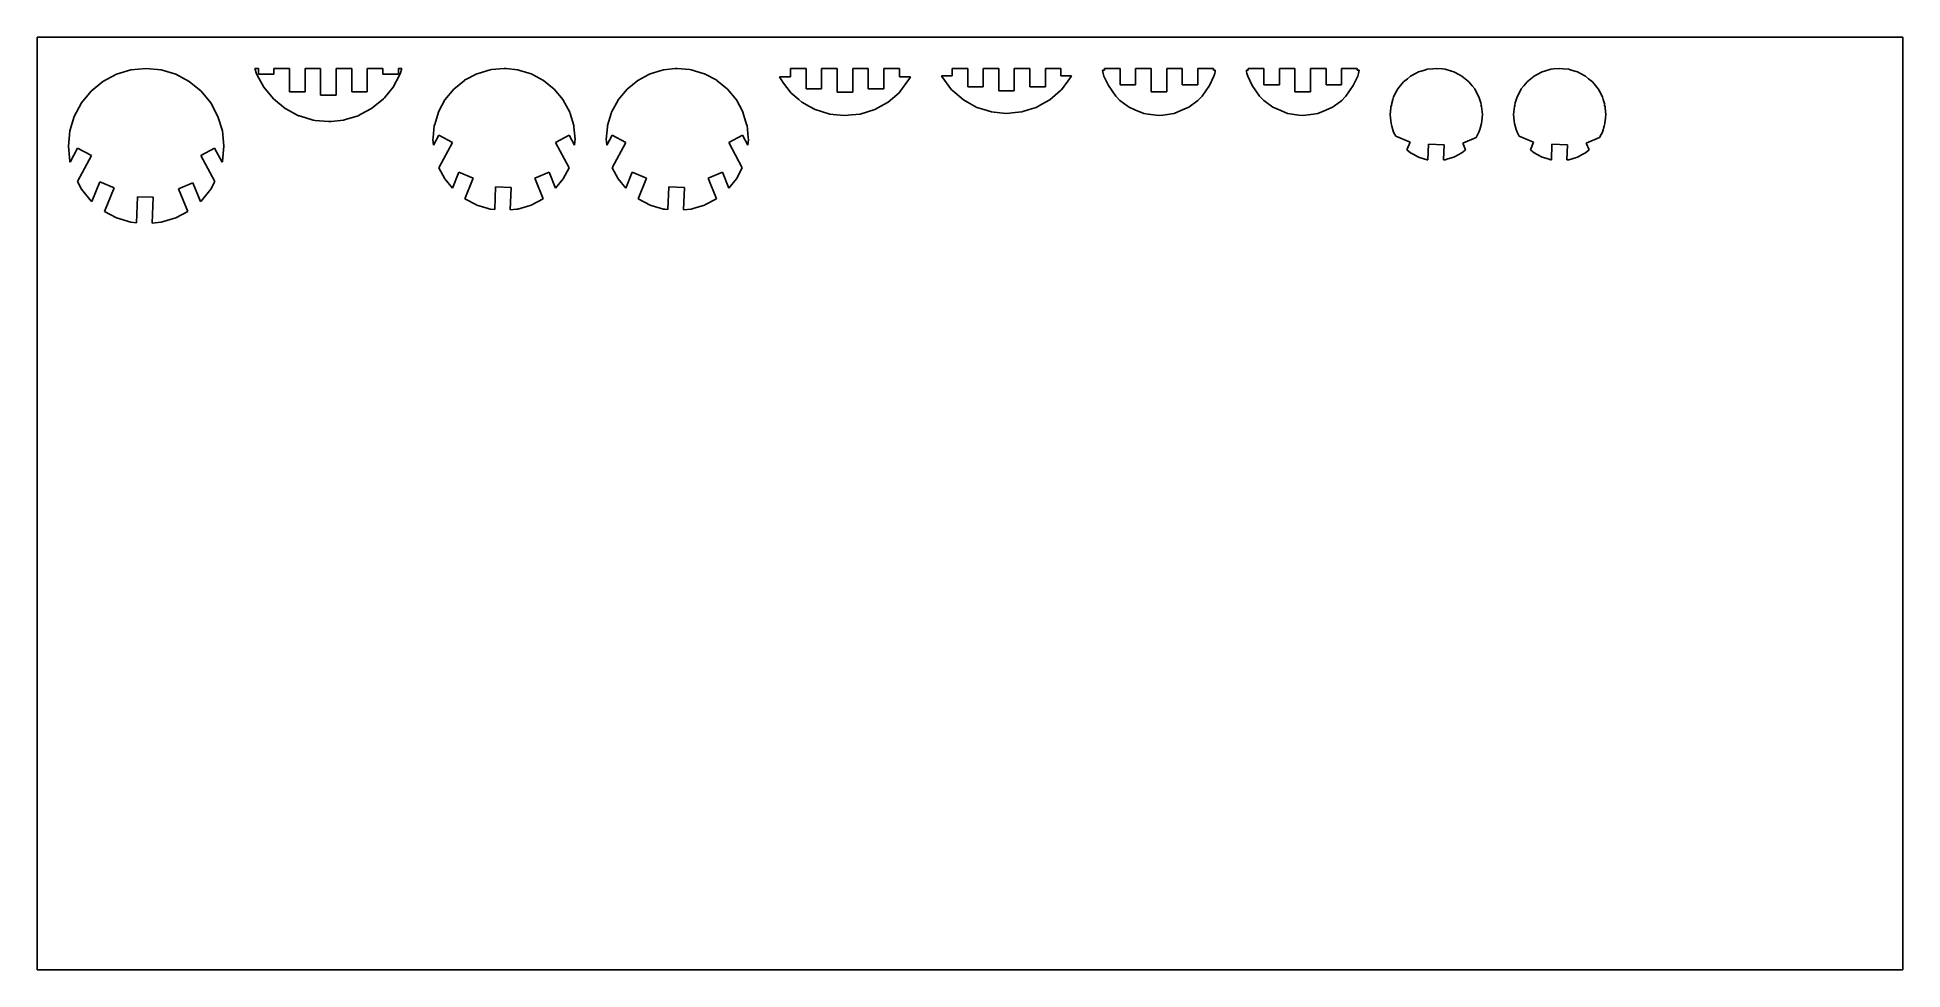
# Model space of a CAD drawing. Header units: metres. Extents: x 0 to 600, y 0 to 300.
import ezdxf

# ---------------------------------------------------------------- set-up
doc = ezdxf.new("R2010")
doc.units = ezdxf.units.M

msp = doc.modelspace()

# ---------------------------------------------------------------- linework, layer by layer
at = {"layer": 'C-1'}
for p, q in [((342.831633, 288.324399), (342.655785, 289.403029)), ((342.655785, 289.403029), (343.276066, 289.403029)), ((343.098396, 287.484469), (342.831633, 288.324399)), ((343.276066, 289.403029), (343.276066, 290)), ((343.276066, 290), (348.276066, 290)), ((348.276066, 290), (348.276066, 284.689486)), ((353.276066, 284.689486), (353.276066, 290)), ((353.276066, 290), (358.276066, 290)), ((358.276066, 290), (358.276066, 282.408875)), ((363.276066, 282.408875), (363.276066, 290)), ((363.276066, 290), (368.276066, 290)), ((368.276066, 290), (368.276066, 284.689486)), ((373.276066, 284.689486), (373.276066, 290)), ((373.276066, 290), (378.276066, 290)), ((378.276066, 290), (378.276066, 289.403029)), ((378.276066, 289.403029), (378.896347, 289.403029)), ((378.720499, 288.324399), (378.453735, 287.484469)), ((378.835457, 289.029537), (378.720499, 288.324399)), ((378.896347, 289.403029), (378.835457, 289.029537)), ((378.835457, 289.029537), (378.835457, 289.029537)), ((344.515021, 284.480346), (343.098396, 287.484469)), ((346.88681, 281.007443), (344.515021, 284.480346)), ((348.276066, 284.689486), (353.276066, 284.689486)), ((358.276066, 282.408875), (363.276066, 282.408875)), ((368.276066, 284.689486), (373.276066, 284.689486)), ((377.037111, 284.480346), (374.665321, 281.007443)), ((378.453735, 287.484469), (377.037111, 284.480346)), ((347.094059, 280.809796), (346.88681, 281.007443)), ((348.241946, 279.715086), (347.094059, 280.809796)), ((347.094059, 280.809796), (347.094059, 280.809796)), ((350.538136, 277.992294), (348.241946, 279.715086)), ((350.538136, 277.992293), (350.538136, 277.992294)), ((351.20898, 277.488971), (350.538136, 277.992293)), ((353.061568, 276.700136), (351.20898, 277.488971)), ((355.898808, 275.492034), (353.061568, 276.700136)), ((353.061568, 276.700136), (353.061568, 276.700136)), ((367.860254, 276.431748), (365.653324, 275.492034)), ((370.343152, 277.488971), (367.860254, 276.431748)), ((373.310186, 279.715086), (370.343152, 277.488971)), ((374.665321, 281.007443), (373.310186, 279.715086)), ((357.302319, 275.297998), (355.898808, 275.492034)), ((360.776066, 274.817751), (357.302319, 275.297998)), ((362.007179, 274.987953), (360.776066, 274.817751)), ((365.653324, 275.492034), (362.007179, 274.987953))]:
    msp.add_line(p, q, dxfattribs=at)
at = {"layer": 'C-2'}
for p, q in [((242.282026, 287.295559), (242.282026, 290)), ((242.282026, 290), (247.282026, 290)), ((247.282026, 290), (247.282026, 283.401322)), ((252.282026, 283.401322), (252.282026, 290)), ((252.282026, 290), (257.282026, 290)), ((257.282026, 290), (257.282026, 282.395724)), ((262.282026, 282.395724), (262.282026, 290)), ((262.282026, 290), (267.282026, 290)), ((267.282026, 290), (267.282026, 283.401323)), ((272.282026, 283.401323), (272.282026, 290)), ((272.282026, 290), (277.282026, 290)), ((277.282026, 290), (277.282026, 287.295559)), ((238.995285, 286.704655), (238.715452, 287.295559)), ((238.715452, 287.295559), (242.282026, 287.295559)), ((240.05993, 285.240432), (238.995285, 286.704655)), ((242.104357, 282.428701), (240.05993, 285.240432)), ((242.396927, 282.157695), (242.104357, 282.428701)), ((244.9689, 279.962282), (242.396927, 282.157695)), ((247.282026, 283.401322), (252.282026, 283.401322)), ((257.282026, 282.395724), (262.282026, 282.395724)), ((267.282026, 283.401323), (272.282026, 283.401323)), ((277.167125, 282.157695), (273.671282, 279.173675)), ((277.459696, 282.428701), (277.167125, 282.157695)), ((277.282026, 287.295559), (280.8486, 287.295559)), ((280.568767, 286.704655), (277.459696, 282.428701)), ((280.8486, 287.295559), (280.568767, 286.704655)), ((245.892771, 279.173675), (244.9689, 279.962282)), ((248.422368, 277.767353), (245.892771, 279.173675)), ((250.21494, 276.770778), (248.422368, 277.767353)), ((252.183458, 276.149688), (250.21494, 276.770778)), ((254.904768, 275.291082), (252.183458, 276.149688)), ((252.183458, 276.149688), (252.183458, 276.149688)), ((267.053893, 276.046609), (264.659284, 275.291082)), ((269.349112, 276.770778), (267.053893, 276.046609)), ((272.293263, 278.40757), (269.349112, 276.770778)), ((273.671282, 279.173675), (272.293263, 278.40757)), ((257.015518, 275.074853), (254.904768, 275.291082)), ((259.782026, 274.791448), (257.015518, 275.074853)), ((261.921319, 275.010601), (259.782026, 274.791448)), ((264.659284, 275.291082), (261.921319, 275.010601))]:
    msp.add_line(p, q, dxfattribs=at)
at = {"layer": 'C-3'}
for p, q in [((70.529555, 288.246028), (70, 290)), ((70, 290), (71.126543, 290)), ((70.760953, 287.811063), (70.529555, 288.246028)), ((71.126543, 290), (71.126543, 288.129223)), ((71.126543, 288.129223), (76.126543, 288.129223)), ((76.126543, 288.129223), (76.126543, 290)), ((76.126543, 290), (81.126543, 290)), ((81.126543, 290), (81.126543, 282.492792)), ((86.126543, 282.492792), (86.126543, 290)), ((86.126543, 290), (91.126543, 290)), ((91.126543, 290), (91.126543, 281.428915)), ((96.126543, 281.428915), (96.126543, 290)), ((96.126543, 290), (101.126543, 290)), ((101.126543, 290), (101.126543, 282.492792)), ((106.126543, 282.492792), (106.126543, 290)), ((106.126543, 290), (111.126543, 290)), ((111.126543, 290), (111.126543, 288.129223)), ((111.126543, 288.129223), (116.126543, 288.129223)), ((116.126543, 288.129223), (116.126543, 290)), ((116.126543, 290), (117.253086, 290)), ((116.723532, 288.246028), (116.492134, 287.811063)), ((117.253086, 290), (116.723532, 288.246028)), ((72.839802, 283.933935), (70.760953, 287.811063)), ((75.948874, 280.157332), (72.839802, 283.933935)), ((81.126543, 282.492792), (86.126543, 282.492792)), ((101.126543, 282.492792), (106.126543, 282.492792)), ((114.413284, 283.933935), (111.63535, 280.559565)), ((116.492134, 287.811063), (114.413284, 283.933935)), ((79.737288, 277.057954), (75.948874, 280.157332)), ((80.156307, 276.834682), (79.737288, 277.057954)), ((84.059457, 274.754909), (80.156307, 276.834682)), ((91.126543, 281.428915), (96.126543, 281.428915)), ((107.515799, 277.057954), (104.062018, 275.217625)), ((111.304213, 280.157332), (107.515799, 277.057954)), ((111.63535, 280.559565), (111.304213, 280.157332)), ((84.288394, 274.685678), (84.059457, 274.754909)), ((88.749285, 273.336701), (84.288394, 274.685678)), ((84.288394, 274.685678), (84.288394, 274.685678)), ((89.327599, 273.279919), (88.749285, 273.336701)), ((93.626543, 272.857831), (89.327599, 273.279919)), ((94.466165, 272.940268), (93.626543, 272.857831)), ((98.503801, 273.336701), (94.466165, 272.940268)), ((94.466165, 272.940268), (94.466165, 272.940268)), ((99.095939, 273.515764), (98.503801, 273.336701)), ((103.193629, 274.754909), (99.095939, 273.515764)), ((104.062018, 275.217625), (103.193629, 274.754909)), ((104.062018, 275.217625), (104.062018, 275.217625))]:
    msp.add_line(p, q, dxfattribs=at)
at = {"layer": 'C-4'}
for p, q in [((294.252192, 287.639717), (294.252192, 290)), ((294.252192, 290), (299.252192, 290)), ((299.252192, 290), (299.252192, 284.089638)), ((304.252192, 284.089638), (304.252192, 290)), ((304.252192, 290), (309.252192, 290)), ((309.252192, 290), (309.252192, 282.739882)), ((314.252192, 282.739882), (314.252192, 290)), ((314.252192, 290), (319.252192, 290)), ((319.252192, 290), (319.252192, 284.089638)), ((324.252192, 284.089638), (324.252192, 290)), ((324.252192, 290), (329.252192, 290)), ((329.252192, 290), (329.252192, 287.639717)), ((290.965451, 287.39297), (290.8486, 287.639717)), ((290.8486, 287.639717), (294.252192, 287.639717)), ((294.074523, 283.117017), (290.965451, 287.39297)), ((294.367093, 282.846011), (294.074523, 283.117017)), ((297.862937, 279.86199), (294.367093, 282.846011)), ((299.252192, 284.089638), (304.252192, 284.089638)), ((309.252192, 282.739882), (314.252192, 282.739882)), ((319.252192, 284.089638), (324.252192, 284.089638)), ((329.137292, 282.846011), (326.565319, 280.650598)), ((329.429862, 283.117017), (329.137292, 282.846011)), ((329.252192, 287.639717), (332.655785, 287.639717)), ((331.474288, 285.928748), (329.429862, 283.117017)), ((332.538934, 287.39297), (331.474288, 285.928748)), ((332.655785, 287.639717), (332.538934, 287.39297)), ((299.240955, 279.095886), (297.862937, 279.86199)), ((302.185106, 277.459094), (299.240955, 279.095886)), ((304.480325, 276.734925), (302.185106, 277.459094)), ((306.874935, 275.979397), (304.480325, 276.734925)), ((319.061351, 276.746691), (316.62945, 275.979397)), ((321.319279, 277.459094), (319.061351, 276.746691)), ((323.11185, 278.455669), (321.319279, 277.459094)), ((325.641448, 279.86199), (323.11185, 278.455669)), ((326.565319, 280.650598), (325.641448, 279.86199)), ((309.612899, 275.698916), (306.874935, 275.979397)), ((311.752192, 275.479764), (309.612899, 275.698916)), ((314.518701, 275.763169), (311.752192, 275.479764)), ((316.62945, 275.979397), (314.518701, 275.763169))]:
    msp.add_line(p, q, dxfattribs=at)
at = {"layer": 'C-5'}
for p, q in [((388.957237, 289.029537), (388.896347, 289.403029)), ((388.896347, 289.403029), (389.516628, 289.403029)), ((389.072195, 288.324399), (388.957237, 289.029537)), ((388.957237, 289.029537), (388.957237, 289.029537)), ((389.338959, 287.484469), (389.072195, 288.324399)), ((389.516628, 289.403029), (389.516628, 290)), ((389.516628, 290), (394.516628, 290)), ((394.516628, 290), (394.516628, 284.689486)), ((399.516628, 284.689486), (399.516628, 290)), ((399.516628, 290), (404.516628, 290)), ((404.516628, 290), (404.516628, 282.408875)), ((409.516628, 282.408875), (409.516628, 290)), ((409.516628, 290), (414.516628, 290)), ((414.516628, 290), (414.516628, 284.689486)), ((419.516628, 284.689486), (419.516628, 290)), ((419.516628, 290), (424.516628, 290)), ((424.516628, 290), (424.516628, 289.403029)), ((424.516628, 289.403029), (425.13691, 289.403029)), ((424.961062, 288.324399), (424.694298, 287.484469)), ((425.13691, 289.403029), (424.961062, 288.324399)), ((390.755583, 284.480346), (389.338959, 287.484469)), ((393.127373, 281.007443), (390.755583, 284.480346)), ((394.516628, 284.689486), (399.516628, 284.689486)), ((404.516628, 282.408875), (409.516628, 282.408875)), ((414.516628, 284.689486), (419.516628, 284.689486)), ((423.277673, 284.480346), (420.905884, 281.007443)), ((424.694298, 287.484469), (423.277673, 284.480346)), ((394.482508, 279.715086), (393.127373, 281.007443)), ((397.449542, 277.488971), (394.482508, 279.715086)), ((399.93244, 276.431748), (397.449542, 277.488971)), ((402.13937, 275.492034), (399.93244, 276.431748)), ((414.420454, 276.567851), (411.893886, 275.492034)), ((416.583714, 277.488971), (414.420454, 276.567851)), ((417.254558, 277.992293), (416.583714, 277.488971)), ((419.550749, 279.715086), (417.254558, 277.992294)), ((417.254558, 277.992294), (417.254558, 277.992293)), ((420.698635, 280.809796), (419.550749, 279.715086)), ((420.698636, 280.809796), (420.698635, 280.809796)), ((420.905884, 281.007443), (420.698636, 280.809796)), ((405.785515, 274.987953), (402.13937, 275.492034)), ((407.016628, 274.817751), (405.785515, 274.987953)), ((410.490375, 275.297998), (407.016628, 274.817751)), ((411.893886, 275.492034), (410.490375, 275.297998))]:
    msp.add_line(p, q, dxfattribs=at)
at = {"layer": 'sheet_boundary'}
for p, q in [((0, 300), (600, 300)), ((0, 0), (0, 300)), ((600, 300), (600, 0)), ((600, 0), (0, 0))]:
    msp.add_line(p, q, dxfattribs=at)
at = {"layer": 'Z-1'}
for p, q in [((441.735759, 287.497678), (443.529394, 288.456395)), ((443.529394, 288.456395), (444.302766, 288.869771)), ((444.302766, 288.869771), (446.248973, 289.460146)), ((446.248973, 289.460146), (447.08813, 289.714702)), ((447.08813, 289.714702), (448.876774, 289.890868)), ((448.876774, 289.890868), (449.984812, 290)), ((448.876774, 289.890868), (448.876774, 289.890868)), ((449.984812, 290), (452.0088, 289.800655)), ((452.0088, 289.800655), (452.881494, 289.714702)), ((452.881494, 289.714702), (454.827701, 289.124326)), ((454.827701, 289.124326), (455.666858, 288.869771)), ((455.666858, 288.869771), (457.460493, 287.911053)), ((436.267139, 280.834144), (437.225856, 282.627779)), ((437.225856, 282.627779), (437.639232, 283.40115)), ((437.639232, 283.40115), (438.929449, 284.973285)), ((438.929449, 284.973285), (439.485759, 285.65115)), ((439.485759, 285.65115), (440.707586, 286.653877)), ((440.707586, 286.653877), (441.735759, 287.497678)), ((440.707586, 286.653877), (440.707586, 286.653877)), ((457.460493, 287.911053), (458.233864, 287.497678)), ((458.233864, 287.497678), (459.805999, 286.20746)), ((459.805999, 286.20746), (460.483864, 285.65115)), ((460.483864, 285.65115), (461.486592, 284.429324)), ((461.486592, 284.429324), (461.486591, 284.429324)), ((461.486591, 284.429324), (462.330392, 283.40115)), ((462.330392, 283.40115), (463.289109, 281.607515)), ((435.13691, 275.152098), (435.336255, 277.176086)), ((435.336255, 277.176086), (435.395466, 277.777261)), ((435.395466, 277.777261), (435.678273, 278.302994)), ((435.524427, 278.385752), (436.012584, 279.994987)), ((435.678273, 278.302994), (435.524427, 278.385752)), ((436.012584, 279.994987), (436.267139, 280.834144)), ((463.289109, 281.607515), (463.702485, 280.834144)), ((463.702485, 280.834144), (464.29286, 278.887936)), ((464.445196, 278.385752), (464.29135, 278.302994)), ((464.29135, 278.302994), (464.574158, 277.777261)), ((464.29286, 278.887936), (464.445196, 278.385752)), ((464.574158, 277.777261), (464.746761, 276.024792)), ((464.746761, 276.024792), (464.832714, 275.152098)), ((435.246042, 274.04406), (435.13691, 275.152098)), ((435.422208, 272.255416), (435.246042, 274.04406)), ((435.246042, 274.04406), (435.246042, 274.04406)), ((435.676763, 271.416259), (435.422208, 272.255416)), ((436.267139, 269.470052), (435.676763, 271.416259)), ((463.95704, 270.309208), (463.702485, 269.470052)), ((464.547416, 272.255416), (463.95704, 270.309208)), ((464.633369, 273.12811), (464.547416, 272.255416)), ((464.832714, 275.152098), (464.633369, 273.12811)), ((436.680514, 268.69668), (436.267139, 269.470052)), ((436.962317, 268.169464), (436.680514, 268.69668)), ((436.96901, 268.185642), (436.962317, 268.169464)), ((441.589246, 266.274248), (436.96901, 268.185642)), ((440.555395, 263.775218), (441.589246, 266.274248)), ((447.499455, 265.5695), (447.30027, 260.5686)), ((452.495493, 265.370509), (447.499455, 265.5695)), ((452.302796, 260.532497), (452.495493, 265.370509)), ((462.764714, 267.715604), (458.511942, 265.95623)), ((458.511942, 265.95623), (459.414229, 263.775218)), ((463.702485, 269.470052), (462.764714, 267.715604)), ((441.735759, 262.806518), (440.555395, 263.775218)), ((442.509131, 262.393142), (441.735759, 262.806518)), ((444.302766, 261.434425), (442.509131, 262.393142)), ((445.940202, 260.937714), (444.302766, 261.434425)), ((447.08813, 260.589494), (445.940202, 260.937714)), ((445.940202, 260.937714), (445.940202, 260.937714)), ((447.30027, 260.5686), (447.08813, 260.589494)), ((452.881494, 260.589494), (452.302796, 260.532497)), ((453.720651, 260.844049), (452.881494, 260.589494)), ((455.666858, 261.434425), (453.720651, 260.844049)), ((455.845663, 261.529998), (455.666858, 261.434425)), ((458.233864, 262.806518), (455.845663, 261.529998)), ((455.845663, 261.529998), (455.845663, 261.529998)), ((459.262038, 263.650318), (458.233864, 262.806518)), ((459.414229, 263.775218), (459.262038, 263.650318)), ((459.262038, 263.650318), (459.262038, 263.650318))]:
    msp.add_line(p, q, dxfattribs=at)
at = {"layer": 'Z-2'}
for p, q in [((137.448153, 286.164046), (141.368395, 288.25946)), ((141.368395, 288.25946), (141.758969, 288.377939)), ((141.758969, 288.377939), (145.657822, 289.560644)), ((145.657822, 289.560644), (146.064005, 289.60065)), ((146.064005, 289.60065), (150.118678, 290)), ((150.118678, 290), (150.760204, 289.936815)), ((150.760204, 289.936815), (150.760204, 289.936815)), ((150.760204, 289.936815), (154.579534, 289.560644)), ((154.579534, 289.560644), (155.256891, 289.35517)), ((155.256891, 289.35517), (155.256891, 289.35517)), ((155.256891, 289.35517), (158.868961, 288.25946)), ((158.868961, 288.25946), (159.228916, 288.06706)), ((159.228916, 288.06706), (162.822119, 286.146452)), ((131.106635, 279.83785), (133.950263, 283.302823)), ((133.950263, 283.302823), (137.415236, 286.146452)), ((137.415236, 286.146452), (137.448152, 286.164046)), ((137.448152, 286.164046), (137.448153, 286.164046)), ((162.822119, 286.146452), (166.287092, 283.302823)), ((166.287092, 283.302823), (169.130721, 279.83785)), ((128.993626, 275.884691), (129.186026, 276.244646)), ((129.186026, 276.244646), (131.106635, 279.83785)), ((169.130721, 279.83785), (169.148315, 279.804934)), ((169.148315, 279.804934), (169.148315, 279.804934)), ((169.148315, 279.804934), (171.243729, 275.884691)), ((127.316271, 267.775935), (127.692442, 271.595264)), ((127.692442, 271.595264), (127.810921, 271.985838)), ((127.810921, 271.985838), (128.993626, 275.884691)), ((171.243729, 275.884691), (171.362209, 275.494118)), ((171.362209, 275.494118), (172.544914, 271.595264)), ((172.544914, 271.595264), (172.584919, 271.189081)), ((172.584919, 271.189081), (172.984269, 267.134409)), ((127.253086, 267.134409), (127.316271, 267.775935)), ((127.436717, 265.269975), (127.253086, 267.134409)), ((127.316271, 267.775935), (127.316271, 267.775935)), ((129.175827, 268.502935), (127.436717, 265.269975)), ((133.579157, 266.134247), (129.175827, 268.502935)), ((129.201212, 257.99576), (133.579157, 266.134247)), ((171.061529, 268.502935), (166.658199, 266.134247)), ((166.658199, 266.134247), (171.036144, 257.99576)), ((172.800639, 265.269975), (171.061529, 268.502935)), ((172.921084, 266.492882), (172.800639, 265.269975)), ((172.984269, 267.134409), (172.921084, 266.492882)), ((172.921084, 266.492882), (172.921084, 266.492882)), ((131.089041, 254.463883), (129.201212, 257.99576)), ((131.106635, 254.430967), (131.089041, 254.463883)), ((131.089041, 254.463883), (131.089041, 254.463883)), ((133.515289, 251.496012), (131.106635, 254.430967)), ((135.614192, 256.569495), (133.515289, 251.496012)), ((140.234427, 254.658101), (135.614192, 256.569495)), ((137.5097, 248.071873), (140.234427, 254.658101)), ((164.623164, 256.569495), (160.002929, 254.658101)), ((160.002929, 254.658101), (162.727655, 248.071873)), ((166.722067, 251.496012), (164.623164, 256.569495)), ((169.130721, 254.430967), (166.722067, 251.496012)), ((171.036144, 257.99576), (169.130721, 254.430967)), ((141.00844, 246.201757), (137.5097, 248.071873)), ((141.368395, 246.009357), (141.00844, 246.201757)), ((144.980465, 244.913647), (141.368395, 246.009357)), ((147.409001, 251.919846), (147.116041, 244.564551)), ((152.405039, 251.720855), (147.409001, 251.919846)), ((152.116062, 244.465542), (152.405039, 251.720855)), ((158.868961, 246.009357), (158.478387, 245.890878)), ((162.727655, 248.071873), (158.868961, 246.009357)), ((145.657822, 244.708173), (144.980465, 244.913647)), ((144.980465, 244.913647), (144.980465, 244.913647)), ((147.116041, 244.564551), (145.657822, 244.708173)), ((154.173351, 244.668167), (152.116062, 244.465542)), ((154.579533, 244.708173), (154.173351, 244.668167)), ((158.478387, 245.890878), (154.579533, 244.708173))]:
    msp.add_line(p, q, dxfattribs=at)
at = {"layer": 'Z-3'}
for p, q in [((21.110744, 285.786741), (25.432914, 288.096989)), ((25.432914, 288.096989), (30.122742, 289.519632)), ((30.122742, 289.519632), (35, 290)), ((35, 290), (39.877258, 289.519632)), ((39.877258, 289.519632), (44.567086, 288.096989)), ((44.567086, 288.096989), (48.889256, 285.786741)), ((14.213259, 278.889256), (17.32233, 282.67767)), ((17.32233, 282.67767), (21.110744, 285.786741)), ((48.889256, 285.786741), (52.67767, 282.67767)), ((52.67767, 282.67767), (55.786741, 278.889256)), ((11.903011, 274.567086), (14.213259, 278.889256)), ((55.786741, 278.889256), (58.096989, 274.567086)), ((10.480368, 269.877258), (11.903011, 274.567086)), ((58.096989, 274.567086), (59.519632, 269.877258)), ((10, 265), (10.480368, 269.877258)), ((10.480368, 260.122742), (10, 265)), ((12.976738, 264.360071), (10.558606, 259.864825)), ((17.380068, 261.991383), (12.976738, 264.360071)), ((57.023262, 264.360071), (52.619932, 261.991383)), ((59.441394, 259.864825), (57.023262, 264.360071)), ((59.519632, 269.877258), (60, 265)), ((60, 265), (59.519632, 260.122742)), ((10.558606, 259.864825), (10.480368, 260.122742)), ((12.87443, 253.615517), (17.380068, 261.991383)), ((52.619932, 261.991383), (57.12557, 253.615517)), ((59.519632, 260.122742), (59.441394, 259.864825)), ((14.213259, 251.110744), (12.87443, 253.615517)), ((20.111095, 253.505866), (17.494506, 247.18103)), ((24.73133, 251.594472), (20.111095, 253.505866)), ((50.020469, 253.187848), (45.400234, 251.276454)), ((52.505494, 247.18103), (50.020469, 253.187848)), ((57.12557, 253.615517), (55.786741, 251.110744)), ((17.32233, 247.32233), (14.213259, 251.110744)), ((17.494506, 247.18103), (17.32233, 247.32233)), ((21.575047, 243.965084), (24.73133, 251.594472)), ((32.247982, 248.722403), (31.912682, 240.304074)), ((37.244021, 248.523412), (32.247982, 248.722403)), ((36.912036, 240.188319), (37.244021, 248.523412)), ((45.400234, 251.276454), (48.424953, 243.965084)), ((52.67767, 247.32233), (52.505494, 247.18103)), ((55.786741, 251.110744), (52.67767, 247.32233)), ((25.432914, 241.903011), (21.575047, 243.965084)), ((30.122742, 240.480368), (25.432914, 241.903011)), ((31.912682, 240.304074), (30.122742, 240.480368)), ((39.877258, 240.480368), (36.912036, 240.188319)), ((44.567086, 241.903011), (39.877258, 240.480368)), ((48.424953, 243.965084), (44.567086, 241.903011))]:
    msp.add_line(p, q, dxfattribs=at)
at = {"layer": 'Z-4'}
for p, q in [((193.146419, 286.146452), (196.739623, 288.06706)), ((196.739623, 288.06706), (197.099578, 288.25946)), ((197.099578, 288.25946), (200.711647, 289.35517)), ((200.711647, 289.35517), (201.389005, 289.560644)), ((200.711647, 289.35517), (200.711647, 289.35517)), ((201.389005, 289.560644), (205.208334, 289.936815)), ((205.208334, 289.936815), (205.849861, 290)), ((205.208334, 289.936815), (205.208334, 289.936815)), ((205.849861, 290), (209.904533, 289.60065)), ((209.904533, 289.60065), (210.310716, 289.560644)), ((210.310716, 289.560644), (214.20957, 288.377939)), ((214.20957, 288.377939), (214.600144, 288.25946)), ((214.600144, 288.25946), (218.520386, 286.164046)), ((186.837817, 279.83785), (189.681446, 283.302823)), ((189.681446, 283.302823), (193.146419, 286.146452)), ((218.520386, 286.164046), (218.520386, 286.164046)), ((218.520386, 286.164046), (218.553302, 286.146452)), ((218.553302, 286.146452), (222.018275, 283.302823)), ((222.018275, 283.302823), (224.861904, 279.83785)), ((184.724809, 275.884691), (186.820224, 279.804934)), ((186.820223, 279.804934), (186.837817, 279.83785)), ((186.820224, 279.804934), (186.820223, 279.804934)), ((224.861904, 279.83785), (226.782512, 276.244646)), ((226.782512, 276.244646), (226.974912, 275.884691)), ((182.984269, 267.134409), (183.383619, 271.189081)), ((183.383619, 271.189081), (183.423625, 271.595264)), ((183.423625, 271.595264), (184.60633, 275.494118)), ((184.60633, 275.494118), (184.724809, 275.884691)), ((226.974912, 275.884691), (228.157617, 271.985838)), ((228.157617, 271.985838), (228.276096, 271.595264)), ((228.276096, 271.595264), (228.652267, 267.775935)), ((183.047454, 266.492882), (182.984269, 267.134409)), ((183.1679, 265.269975), (183.047454, 266.492882)), ((183.047454, 266.492882), (183.047454, 266.492882)), ((184.90701, 268.502935), (183.1679, 265.269975)), ((189.31034, 266.134247), (184.90701, 268.502935)), ((184.932395, 257.99576), (189.31034, 266.134247)), ((226.792712, 268.502935), (222.389382, 266.134247)), ((222.389382, 266.134247), (226.767326, 257.99576)), ((228.531822, 265.269975), (226.792712, 268.502935)), ((228.715452, 267.134409), (228.531822, 265.269975)), ((228.652267, 267.775935), (228.652267, 267.775935)), ((228.652267, 267.775935), (228.715452, 267.134409)), ((186.837817, 254.430967), (184.932395, 257.99576)), ((189.246472, 251.496012), (186.837817, 254.430967)), ((191.345375, 256.569495), (189.246472, 251.496012)), ((195.96561, 254.658101), (191.345375, 256.569495)), ((193.240883, 248.071873), (195.96561, 254.658101)), ((220.354347, 256.569495), (215.734112, 254.658101)), ((215.734112, 254.658101), (218.458838, 248.071873)), ((222.45325, 251.496012), (220.354347, 256.569495)), ((224.861904, 254.430967), (222.45325, 251.496012)), ((224.879498, 254.463883), (224.861904, 254.430967)), ((226.767326, 257.99576), (224.879498, 254.463883)), ((224.879498, 254.463883), (224.879498, 254.463883)), ((197.099578, 246.009357), (193.240883, 248.071873)), ((197.490151, 245.890878), (197.099578, 246.009357)), ((203.140184, 251.919846), (202.847224, 244.564551)), ((208.136222, 251.720855), (203.140184, 251.919846)), ((207.847245, 244.465542), (208.136222, 251.720855)), ((214.600144, 246.009357), (210.988074, 244.913647)), ((214.960098, 246.201757), (214.600144, 246.009357)), ((218.458838, 248.071873), (214.960098, 246.201757)), ((201.389005, 244.708173), (197.490151, 245.890878)), ((201.795188, 244.668167), (201.389005, 244.708173)), ((202.847224, 244.564551), (201.795188, 244.668167)), ((210.310716, 244.708173), (207.847245, 244.465542)), ((210.988074, 244.913647), (210.310716, 244.708173)), ((210.988074, 244.913647), (210.988074, 244.913647))]:
    msp.add_line(p, q, dxfattribs=at)
at = {"layer": 'Z-5'}
for p, q in [((482.204935, 287.911053), (483.99857, 288.869771)), ((483.99857, 288.869771), (484.837727, 289.124326)), ((484.837727, 289.124326), (486.783934, 289.714702)), ((486.783934, 289.714702), (487.656628, 289.800655)), ((487.656628, 289.800655), (489.680616, 290)), ((489.680616, 290), (490.788654, 289.890868)), ((490.788654, 289.890868), (490.788654, 289.890868)), ((490.788654, 289.890868), (492.577298, 289.714702)), ((492.577298, 289.714702), (493.416455, 289.460146)), ((493.416455, 289.460146), (495.362663, 288.869771)), ((495.362663, 288.869771), (496.136034, 288.456395)), ((496.136034, 288.456395), (497.929669, 287.497678)), ((476.376319, 281.607515), (477.335036, 283.40115)), ((477.335036, 283.40115), (478.178837, 284.429324)), ((478.178837, 284.429324), (479.181564, 285.65115)), ((478.178837, 284.429324), (478.178837, 284.429324)), ((479.181564, 285.65115), (479.859429, 286.20746)), ((479.859429, 286.20746), (481.431564, 287.497678)), ((481.431564, 287.497678), (482.204935, 287.911053)), ((497.929669, 287.497678), (498.957842, 286.653877)), ((498.957842, 286.653877), (498.957842, 286.653877)), ((498.957842, 286.653877), (500.179669, 285.65115)), ((500.179669, 285.65115), (500.735979, 284.973285)), ((500.735979, 284.973285), (502.026196, 283.40115)), ((502.026196, 283.40115), (502.439572, 282.627779)), ((502.439572, 282.627779), (503.398289, 280.834144)), ((474.832714, 275.152098), (474.918667, 276.024792)), ((474.918667, 276.024792), (475.09127, 277.777261)), ((475.09127, 277.777261), (475.374078, 278.302994)), ((475.220232, 278.385752), (475.372568, 278.887936)), ((475.374078, 278.302994), (475.220232, 278.385752)), ((475.372568, 278.887936), (475.962943, 280.834144)), ((475.962943, 280.834144), (476.376319, 281.607515)), ((503.398289, 280.834144), (503.652845, 279.994987)), ((503.652845, 279.994987), (504.141001, 278.385752)), ((504.141001, 278.385752), (503.987155, 278.302994)), ((503.987155, 278.302994), (504.269963, 277.777261)), ((504.269963, 277.777261), (504.329173, 277.176086)), ((504.329173, 277.176086), (504.528519, 275.152098)), ((475.03206, 273.12811), (474.832714, 275.152098)), ((475.118013, 272.255416), (475.03206, 273.12811)), ((475.708388, 270.309208), (475.118013, 272.255416)), ((475.962943, 269.470052), (475.708388, 270.309208)), ((503.988665, 271.416259), (503.398289, 269.470052)), ((504.24322, 272.255416), (503.988665, 271.416259)), ((504.419386, 274.04406), (504.24322, 272.255416)), ((504.528519, 275.152098), (504.419386, 274.04406)), ((504.419386, 274.04406), (504.419386, 274.04406)), ((476.658122, 268.169464), (475.962943, 269.470052)), ((476.664815, 268.185642), (476.658122, 268.169464)), ((481.28505, 266.274248), (476.664815, 268.185642)), ((480.2512, 263.775218), (481.28505, 266.274248)), ((487.195259, 265.5695), (486.996074, 260.5686)), ((492.191298, 265.370509), (487.195259, 265.5695)), ((491.998601, 260.532497), (492.191298, 265.370509)), ((502.460518, 267.715604), (498.207747, 265.95623)), ((498.207747, 265.95623), (499.110033, 263.775218)), ((502.984914, 268.69668), (502.460518, 267.715604)), ((503.398289, 269.470052), (502.984914, 268.69668)), ((480.40339, 263.650318), (480.2512, 263.775218)), ((481.431564, 262.806518), (480.40339, 263.650318)), ((480.40339, 263.650318), (480.40339, 263.650318)), ((483.819766, 261.529998), (481.431564, 262.806518)), ((483.99857, 261.434425), (483.819766, 261.529998)), ((483.819766, 261.529998), (483.819766, 261.529998)), ((485.944778, 260.844049), (483.99857, 261.434425)), ((486.783934, 260.589494), (485.944778, 260.844049)), ((486.996074, 260.5686), (486.783934, 260.589494)), ((492.577298, 260.589494), (491.998601, 260.532497)), ((493.725227, 260.937714), (492.577298, 260.589494)), ((495.362663, 261.434425), (493.725227, 260.937714)), ((493.725227, 260.937714), (493.725227, 260.937714)), ((497.156298, 262.393142), (495.362663, 261.434425)), ((497.929669, 262.806518), (497.156298, 262.393142)), ((499.110033, 263.775218), (497.929669, 262.806518))]:
    msp.add_line(p, q, dxfattribs=at)

doc.saveas('drawing.dxf')
